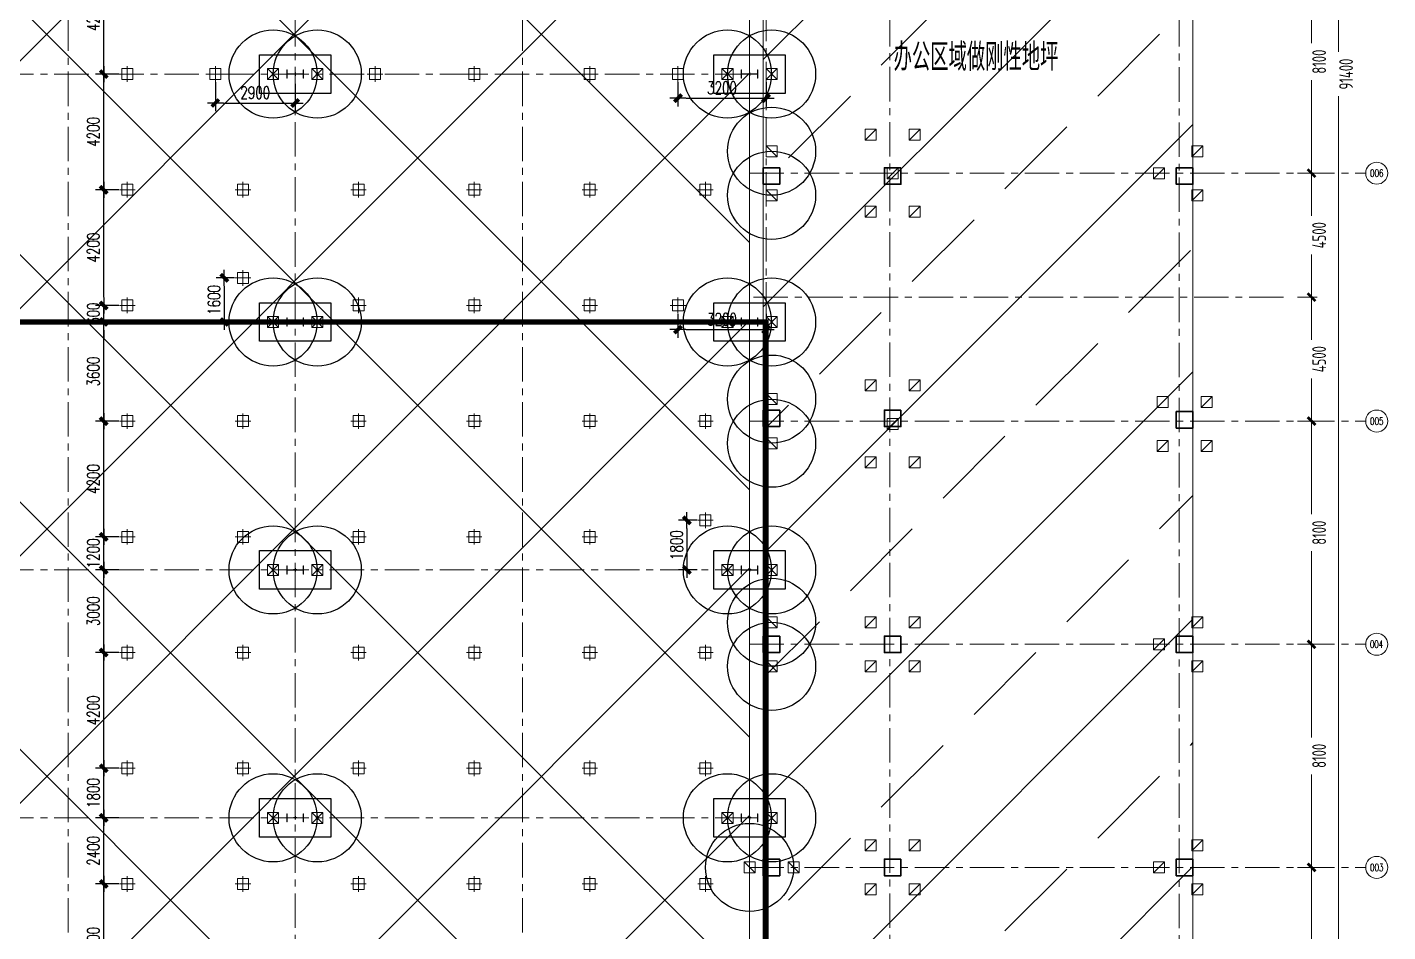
# Model space of a CAD drawing. Extents: x -1201378 to 2367219, y -619313 to 244905.
# Drawn here: x -425591 to -376179, y 151516 to 184352 of the extents above; entities that cross this region are included whole.
import ezdxf
from ezdxf.enums import TextEntityAlignment as Align

# ---------------------------------------------------------------- set-up
doc = ezdxf.new("R2010")
doc.units = 0
doc.header["$LTSCALE"] = 1000
doc.linetypes.add('CENTER', pattern=[2, 1.25, -0.25, 0.25, -0.25])
doc.linetypes.add('DASH', pattern=[0.35, 0.25, -0.1])
doc.layers.get('0').update_dxf_attribs({"linetype": 'CONTINUOUS'})
doc.layers.get('Defpoints').update_dxf_attribs({"linetype": 'CONTINUOUS'})
for name, color, linetype in [('Hatch-一般填充', 252, 'CONTINUOUS'), ('S-DIMZ', 115, 'CONTINUOUS'), ('S-DOTE1', 140, 'CENTER'), ('S-HATCH1-W', 252, 'CONTINUOUS'), ('S-SGJ', 21, 'CONTINUOUS')]:
    doc.layers.add(name, color=color, linetype=linetype)
for name, color, linetype, lineweight in [('S-axis', 111, 'CONTINUOUS', 0), ('S-col', 2, 'CONTINUOUS', 0), ('S-ct', 2, 'CONTINUOUS', 0), ('S-dim', 81, 'CONTINUOUS', 0), ('S-dote', 5, 'CENTER', 0), ('S-zhuang', 1, 'CONTINUOUS', 0), ('砼柱', 2, 'CONTINUOUS', 35)]:
    doc.layers.add(name, color=color, linetype=linetype, lineweight=lineweight)
doc.styles.add('_TCH_AXIS', font='COMPLEX', dxfattribs={"bigfont": 'GBCBIG'})
doc.styles.add('SS1', font='tj-romans1.shx', dxfattribs={"width": 0.7, "bigfont": 'tj-hztxt1.shx'})
doc.styles.add('TSSD_Dimension', font='tssdeng.shx', dxfattribs={"width": 0.7, "bigfont": 'hztxt.shx'})
doc.dimstyles.new('S-150-ARCHI', dxfattribs={"dimscale": 150, "dimtxt": 3, "dimasz": 2, "dimexe": 2, "dimexo": 2, "dimgap": 1, "dimtad": 1, "dimdec": 0, "dimzin": 0, "dimdsep": 46, "dimtxsty": 'SS1', "dimblk1": 'TT', "dimblk2": 'TT', "dimsah": 1, "dimcen": 1, "dimclrd": 256, "dimclre": 256, "dimclrt": 256, "dimadec": 0, "dimazin": 0, "dimtfac": 1, "dimtdec": 0, "dimtix": 1, "dimtmove": 2, "dimatfit": 0, "dimldrblk": 'TT', "dimfxl": 2, "dimtolj": 1, "dimtzin": 0, "dimarcsym": 0})
doc.dimstyles.new('TSSD_200_200', dxfattribs={"dimtxt": 500, "dimasz": 200, "dimexe": 200, "dimexo": 500, "dimgap": 200, "dimtad": 1, "dimdec": 0, "dimzin": 0, "dimdsep": 46, "dimtxsty": 'TSSD_Dimension', "dimblk": 'ARCHTICK', "dimcen": 0, "dimdle": 200, "dimclrt": 7, "dimadec": 0, "dimazin": 0, "dimtfac": 1, "dimtdec": 0, "dimtix": 1, "dimtmove": 2, "dimatfit": 3, "dimfxl": 1, "dimtolj": 1, "dimtzin": 0, "dimarcsym": 0})

# ---------------------------------------------------------------- blocks, each defined once
blk = doc.blocks.new('_FZH')
at = {"layer": 'S-col'}
blk.add_lwpolyline([(-0.375, -0.188), (-0.375, 0.187), (-0.36, 0.187), (-0.36, 0.005), (0.36, 0.005), (0.36, 0.187), (0.375, 0.187), (0.375, -0.188), (0.36, -0.188), (0.36, -0.005), (-0.36, -0.005), (-0.36, -0.188)], close=True, dxfattribs=at)
blk = doc.blocks.new('w4234324')
at = {"layer": 'S-col', "xscale": 800.0000000000005, "yscale": 800.0000000000005, "zscale": 800.0000000000005}
for p in [(-160954, 786820), (-144454, 786820), (-160954, 777820), (-144454, 777820), (-160954, 768820), (-144454, 768820), (-160954, 759820), (-144454, 759820)]:
    blk.add_blockref('_FZH', p, dxfattribs=at)
blk = doc.blocks.new('_ArchTick')
at = {"color": 0, "linetype": 'ByBlock', "const_width": 0.5}
blk.add_lwpolyline([(-0.71, -0.71), (0.71, 0.71)], dxfattribs=at)
blk = doc.blocks.new('*D3011')
at = {"layer": 'Defpoints', "color": 0, "transparency": 16777216}
for p in [(-79964, 74527), (-79964, 66427), (-78948, 66427)]:
    blk.add_point(p, dxfattribs=at)
at = {"layer": 'S-axis', "color": 0, "lineweight": -2, "transparency": 16777216}
for p, q in [((-78948, 74727), (-78948, 71148)), ((-79464, 74527), (-78748, 74527)), ((-78948, 66227), (-78948, 69806)), ((-79464, 66427), (-78748, 66427))]:
    blk.add_line(p, q, dxfattribs=at)
at = {"layer": 'S-axis', "color": 0, "lineweight": -2, "transparency": 16777216, "xscale": 200, "yscale": 200, "zscale": 200}
for p, rotation in [((-78948, 74527), 90), ((-78948, 66427), 270)]:
    blk.add_blockref('_ArchTick', p, dxfattribs=dict(at, rotation=rotation))
at = {"layer": 'S-axis', "color": 7, "transparency": 16777216, "insert": (-78673, 70477), "char_height": 500, "attachment_point": 5, "rotation": 90, "style": 'TSSD_Dimension'}
blk.add_mtext('\\A1;8100', dxfattribs=at)
blk = doc.blocks.new('*D3012')
at = {"layer": 'Defpoints', "color": 0, "transparency": 16777216}
for p in [(-79964, 66427), (-79964, 61927), (-78948, 61927)]:
    blk.add_point(p, dxfattribs=at)
at = {"layer": 'S-axis', "color": 0, "lineweight": -2, "transparency": 16777216}
for p, q in [((-79464, 66427), (-78748, 66427)), ((-78948, 66627), (-78948, 64875)), ((-78948, 61727), (-78948, 63479)), ((-79464, 61927), (-78748, 61927))]:
    blk.add_line(p, q, dxfattribs=at)
at = {"layer": 'S-axis', "color": 0, "lineweight": -2, "transparency": 16777216, "xscale": 200, "yscale": 200, "zscale": 200}
for p, rotation in [((-78948, 66427), 90), ((-78948, 61927), 270)]:
    blk.add_blockref('_ArchTick', p, dxfattribs=dict(at, rotation=rotation))
at = {"layer": 'S-axis', "color": 7, "transparency": 16777216, "insert": (-78673, 64177), "char_height": 500, "attachment_point": 5, "rotation": 90, "style": 'TSSD_Dimension'}
blk.add_mtext('\\A1;4500', dxfattribs=at)
blk = doc.blocks.new('*D3013')
at = {"layer": 'Defpoints', "color": 0, "transparency": 16777216}
for p in [(-79964, 61927), (-79964, 57427), (-78948, 57427)]:
    blk.add_point(p, dxfattribs=at)
at = {"layer": 'S-axis', "color": 0, "lineweight": -2, "transparency": 16777216}
for p, q in [((-79464, 61927), (-78748, 61927)), ((-78948, 62127), (-78948, 60375)), ((-78948, 57227), (-78948, 58979)), ((-79464, 57427), (-78748, 57427))]:
    blk.add_line(p, q, dxfattribs=at)
at = {"layer": 'S-axis', "color": 0, "lineweight": -2, "transparency": 16777216, "xscale": 200, "yscale": 200, "zscale": 200}
for p, rotation in [((-78948, 61927), 90), ((-78948, 57427), 270)]:
    blk.add_blockref('_ArchTick', p, dxfattribs=dict(at, rotation=rotation))
at = {"layer": 'S-axis', "color": 7, "transparency": 16777216, "insert": (-78673, 59677), "char_height": 500, "attachment_point": 5, "rotation": 90, "style": 'TSSD_Dimension'}
blk.add_mtext('\\A1;4500', dxfattribs=at)
blk = doc.blocks.new('*D3014')
at = {"layer": 'Defpoints', "color": 0, "transparency": 16777216}
for p in [(-79964, 57427), (-79964, 49327), (-78948, 49327)]:
    blk.add_point(p, dxfattribs=at)
at = {"layer": 'S-axis', "color": 0, "lineweight": -2, "transparency": 16777216}
for p, q in [((-79464, 57427), (-78748, 57427)), ((-78948, 57627), (-78948, 54048)), ((-78948, 49127), (-78948, 52706)), ((-79464, 49327), (-78748, 49327))]:
    blk.add_line(p, q, dxfattribs=at)
at = {"layer": 'S-axis', "color": 0, "lineweight": -2, "transparency": 16777216, "xscale": 200, "yscale": 200, "zscale": 200}
for p, rotation in [((-78948, 57427), 90), ((-78948, 49327), 270)]:
    blk.add_blockref('_ArchTick', p, dxfattribs=dict(at, rotation=rotation))
at = {"layer": 'S-axis', "color": 7, "transparency": 16777216, "insert": (-78673, 53377), "char_height": 500, "attachment_point": 5, "rotation": 90, "style": 'TSSD_Dimension'}
blk.add_mtext('\\A1;8100', dxfattribs=at)
blk = doc.blocks.new('*D3015')
at = {"layer": 'Defpoints', "color": 0, "transparency": 16777216}
for p in [(-79964, 49327), (-79964, 41227), (-78948, 41227)]:
    blk.add_point(p, dxfattribs=at)
at = {"layer": 'S-axis', "color": 0, "lineweight": -2, "transparency": 16777216}
for p, q in [((-78948, 49527), (-78948, 45948)), ((-79464, 49327), (-78748, 49327)), ((-78948, 41027), (-78948, 44606)), ((-79464, 41227), (-78748, 41227))]:
    blk.add_line(p, q, dxfattribs=at)
at = {"layer": 'S-axis', "color": 0, "lineweight": -2, "transparency": 16777216, "xscale": 200, "yscale": 200, "zscale": 200}
for p, rotation in [((-78948, 49327), 90), ((-78948, 41227), 270)]:
    blk.add_blockref('_ArchTick', p, dxfattribs=dict(at, rotation=rotation))
at = {"layer": 'S-axis', "color": 7, "transparency": 16777216, "insert": (-78673, 45277), "char_height": 500, "attachment_point": 5, "rotation": 90, "style": 'TSSD_Dimension'}
blk.add_mtext('\\A1;8100', dxfattribs=at)
blk = doc.blocks.new('*D3016')
at = {"layer": 'Defpoints', "color": 0, "transparency": 16777216}
for p in [(-79964, 41227), (-79964, 33127), (-78948, 33127)]:
    blk.add_point(p, dxfattribs=at)
at = {"layer": 'S-axis', "color": 0, "lineweight": -2, "transparency": 16777216}
for p, q in [((-79464, 41227), (-78748, 41227)), ((-78948, 41427), (-78948, 37848)), ((-78948, 32927), (-78948, 36506)), ((-79464, 33127), (-78748, 33127))]:
    blk.add_line(p, q, dxfattribs=at)
at = {"layer": 'S-axis', "color": 0, "lineweight": -2, "transparency": 16777216, "xscale": 200, "yscale": 200, "zscale": 200}
for p, rotation in [((-78948, 41227), 90), ((-78948, 33127), 270)]:
    blk.add_blockref('_ArchTick', p, dxfattribs=dict(at, rotation=rotation))
at = {"layer": 'S-axis', "color": 7, "transparency": 16777216, "insert": (-78673, 37177), "char_height": 500, "attachment_point": 5, "rotation": 90, "style": 'TSSD_Dimension'}
blk.add_mtext('\\A1;8100', dxfattribs=at)
blk = doc.blocks.new('*D3021')
at = {"layer": 'Defpoints', "color": 0, "transparency": 16777216}
for p in [(-79864, 115727), (-77969, 115727), (-79864, 24327)]:
    blk.add_point(p, dxfattribs=at)
at = {"layer": 'S-axis', "color": 0, "lineweight": -2, "transparency": 16777216}
for p, q in [((-79364, 115727), (-77769, 115727)), ((-77969, 115927), (-77969, 70833)), ((-77969, 24127), (-77969, 69221)), ((-79364, 24327), (-77769, 24327))]:
    blk.add_line(p, q, dxfattribs=at)
at = {"layer": 'S-axis', "color": 0, "lineweight": -2, "transparency": 16777216, "xscale": 200, "yscale": 200, "zscale": 200}
for p, rotation in [((-77969, 115727), 90), ((-77969, 24327), 270)]:
    blk.add_blockref('_ArchTick', p, dxfattribs=dict(at, rotation=rotation))
at = {"layer": 'S-axis', "color": 7, "transparency": 16777216, "insert": (-77694, 70027), "char_height": 500, "attachment_point": 5, "rotation": 90, "style": 'TSSD_Dimension'}
blk.add_mtext('\\A1;91400', dxfattribs=at)
blk = doc.blocks.new('地坪桩')
at = {"layer": 'S-zhuang'}
for p, q in [((174146, 162514), (174146, 163080)), ((173863, 162797), (174429, 162797))]:
    blk.add_line(p, q, dxfattribs=at)
blk.add_lwpolyline([(173946, 162597), (173946, 162997), (174346, 162997), (174346, 162597)], close=True, dxfattribs=at)
blk = doc.blocks.new('TT')
blk.add_line((-0.97, 0), (0.97, 0))
at = {"const_width": 0.45}
blk.add_lwpolyline([(-0.44, -0.44), (0.44, 0.44)], dxfattribs=at)
blk = doc.blocks.new('*D3375')
at = {"layer": 'Defpoints', "color": 0, "transparency": 16777216}
for p in [(-422813, 153252), (-421958, 153252), (-421958, 149052)]:
    blk.add_point(p, dxfattribs=at)
at = {"layer": 'S-DIMZ', "lineweight": -2, "transparency": 16777216}
for p, q in [((-422258, 153252), (-423113, 153252)), ((-422813, 149352), (-422813, 152952)), ((-422258, 149052), (-423113, 149052))]:
    blk.add_line(p, q, dxfattribs=at)
at = {"layer": 'S-DIMZ', "lineweight": -2, "transparency": 16777216, "xscale": 300, "yscale": 300, "zscale": 300}
for p, rotation in [((-422813, 153252), 90), ((-422813, 149052), 270)]:
    blk.add_blockref('TT', p, dxfattribs=dict(at, rotation=rotation))
at = {"layer": 'S-DIMZ', "transparency": 16777216, "insert": (-423188, 151152), "char_height": 450, "attachment_point": 5, "rotation": 90, "style": 'SS1'}
blk.add_mtext('\\A1;4200', dxfattribs=at)
blk = doc.blocks.new('*D3376')
at = {"layer": 'Defpoints', "color": 0, "transparency": 16777216}
for p in [(-422813, 155652), (-421958, 155652), (-421958, 153252)]:
    blk.add_point(p, dxfattribs=at)
at = {"layer": 'S-DIMZ', "lineweight": -2, "transparency": 16777216}
for p, q in [((-422258, 155652), (-423113, 155652)), ((-422813, 153552), (-422813, 155352)), ((-422258, 153252), (-423113, 153252))]:
    blk.add_line(p, q, dxfattribs=at)
at = {"layer": 'S-DIMZ', "lineweight": -2, "transparency": 16777216, "xscale": 300, "yscale": 300, "zscale": 300}
for p, rotation in [((-422813, 155652), 90), ((-422813, 153252), 270)]:
    blk.add_blockref('TT', p, dxfattribs=dict(at, rotation=rotation))
at = {"layer": 'S-DIMZ', "transparency": 16777216, "insert": (-423188, 154452), "char_height": 450, "attachment_point": 5, "rotation": 90, "style": 'SS1'}
blk.add_mtext('\\A1;2400', dxfattribs=at)
blk = doc.blocks.new('*D3377')
at = {"layer": 'Defpoints', "color": 0, "transparency": 16777216}
for p in [(-422813, 157452), (-421958, 157452), (-421958, 155652)]:
    blk.add_point(p, dxfattribs=at)
at = {"layer": 'S-DIMZ', "lineweight": -2, "transparency": 16777216}
for p, q in [((-422258, 157452), (-423113, 157452)), ((-422813, 155952), (-422813, 157152)), ((-422258, 155652), (-423113, 155652))]:
    blk.add_line(p, q, dxfattribs=at)
at = {"layer": 'S-DIMZ', "lineweight": -2, "transparency": 16777216, "xscale": 300, "yscale": 300, "zscale": 300}
for p, rotation in [((-422813, 157452), 90), ((-422813, 155652), 270)]:
    blk.add_blockref('TT', p, dxfattribs=dict(at, rotation=rotation))
at = {"layer": 'S-DIMZ', "transparency": 16777216, "insert": (-423188, 156552), "char_height": 450, "attachment_point": 5, "rotation": 90, "style": 'SS1'}
blk.add_mtext('\\A1;1800', dxfattribs=at)
blk = doc.blocks.new('*D3378')
at = {"layer": 'Defpoints', "color": 0, "transparency": 16777216}
for p in [(-422813, 161652), (-421958, 161652), (-421958, 157452)]:
    blk.add_point(p, dxfattribs=at)
at = {"layer": 'S-DIMZ', "lineweight": -2, "transparency": 16777216}
for p, q in [((-422258, 161652), (-423113, 161652)), ((-422813, 157752), (-422813, 161352)), ((-422258, 157452), (-423113, 157452))]:
    blk.add_line(p, q, dxfattribs=at)
at = {"layer": 'S-DIMZ', "lineweight": -2, "transparency": 16777216, "xscale": 300, "yscale": 300, "zscale": 300}
for p, rotation in [((-422813, 161652), 90), ((-422813, 157452), 270)]:
    blk.add_blockref('TT', p, dxfattribs=dict(at, rotation=rotation))
at = {"layer": 'S-DIMZ', "transparency": 16777216, "insert": (-423188, 159552), "char_height": 450, "attachment_point": 5, "rotation": 90, "style": 'SS1'}
blk.add_mtext('\\A1;4200', dxfattribs=at)
blk = doc.blocks.new('*D3379')
at = {"layer": 'Defpoints', "color": 0, "transparency": 16777216}
for p in [(-422813, 164652), (-421958, 164652), (-421958, 161652)]:
    blk.add_point(p, dxfattribs=at)
at = {"layer": 'S-DIMZ', "lineweight": -2, "transparency": 16777216}
for p, q in [((-422258, 164652), (-423113, 164652)), ((-422813, 161952), (-422813, 164352)), ((-422258, 161652), (-423113, 161652))]:
    blk.add_line(p, q, dxfattribs=at)
at = {"layer": 'S-DIMZ', "lineweight": -2, "transparency": 16777216, "xscale": 300, "yscale": 300, "zscale": 300}
for p, rotation in [((-422813, 164652), 90), ((-422813, 161652), 270)]:
    blk.add_blockref('TT', p, dxfattribs=dict(at, rotation=rotation))
at = {"layer": 'S-DIMZ', "transparency": 16777216, "insert": (-423188, 163152), "char_height": 450, "attachment_point": 5, "rotation": 90, "style": 'SS1'}
blk.add_mtext('\\A1;3000', dxfattribs=at)
blk = doc.blocks.new('*D3380')
at = {"layer": 'Defpoints', "color": 0, "transparency": 16777216}
for p in [(-422813, 165852), (-421958, 165852), (-421958, 164652)]:
    blk.add_point(p, dxfattribs=at)
at = {"layer": 'S-DIMZ', "lineweight": -2, "transparency": 16777216}
for p, q in [((-422258, 165852), (-423113, 165852)), ((-422813, 164952), (-422813, 165552)), ((-422258, 164652), (-423113, 164652))]:
    blk.add_line(p, q, dxfattribs=at)
at = {"layer": 'S-DIMZ', "lineweight": -2, "transparency": 16777216, "xscale": 300, "yscale": 300, "zscale": 300}
for p, rotation in [((-422813, 165852), 90), ((-422813, 164652), 270)]:
    blk.add_blockref('TT', p, dxfattribs=dict(at, rotation=rotation))
at = {"layer": 'S-DIMZ', "transparency": 16777216, "insert": (-423188, 165252), "char_height": 450, "attachment_point": 5, "rotation": 90, "style": 'SS1'}
blk.add_mtext('\\A1;1200', dxfattribs=at)
blk = doc.blocks.new('*D3381')
at = {"layer": 'Defpoints', "color": 0, "transparency": 16777216}
for p in [(-422813, 170052), (-421958, 170052), (-421958, 165852)]:
    blk.add_point(p, dxfattribs=at)
at = {"layer": 'S-DIMZ', "lineweight": -2, "transparency": 16777216}
for p, q in [((-422258, 170052), (-423113, 170052)), ((-422813, 166152), (-422813, 169752)), ((-422258, 165852), (-423113, 165852))]:
    blk.add_line(p, q, dxfattribs=at)
at = {"layer": 'S-DIMZ', "lineweight": -2, "transparency": 16777216, "xscale": 300, "yscale": 300, "zscale": 300}
for p, rotation in [((-422813, 170052), 90), ((-422813, 165852), 270)]:
    blk.add_blockref('TT', p, dxfattribs=dict(at, rotation=rotation))
at = {"layer": 'S-DIMZ', "transparency": 16777216, "insert": (-423188, 167952), "char_height": 450, "attachment_point": 5, "rotation": 90, "style": 'SS1'}
blk.add_mtext('\\A1;4200', dxfattribs=at)
blk = doc.blocks.new('*D3382')
at = {"layer": 'Defpoints', "color": 0, "transparency": 16777216}
for p in [(-422813, 173652), (-421958, 173652), (-421958, 170052)]:
    blk.add_point(p, dxfattribs=at)
at = {"layer": 'S-DIMZ', "lineweight": -2, "transparency": 16777216}
for p, q in [((-422258, 173652), (-423113, 173652)), ((-422813, 170352), (-422813, 173352)), ((-422258, 170052), (-423113, 170052))]:
    blk.add_line(p, q, dxfattribs=at)
at = {"layer": 'S-DIMZ', "lineweight": -2, "transparency": 16777216, "xscale": 300, "yscale": 300, "zscale": 300}
for p, rotation in [((-422813, 173652), 90), ((-422813, 170052), 270)]:
    blk.add_blockref('TT', p, dxfattribs=dict(at, rotation=rotation))
at = {"layer": 'S-DIMZ', "transparency": 16777216, "insert": (-423188, 171852), "char_height": 450, "attachment_point": 5, "rotation": 90, "style": 'SS1'}
blk.add_mtext('\\A1;3600', dxfattribs=at)
blk = doc.blocks.new('*D3383')
at = {"layer": 'Defpoints', "color": 0, "transparency": 16777216}
for p in [(-422813, 174252), (-421958, 174252), (-421958, 173652)]:
    blk.add_point(p, dxfattribs=at)
at = {"layer": 'S-DIMZ', "lineweight": -2, "transparency": 16777216}
for p, q in [((-422813, 174552), (-422813, 174852)), ((-422258, 174252), (-423113, 174252)), ((-422813, 173652), (-422813, 174252)), ((-422258, 173652), (-423113, 173652)), ((-422813, 173352), (-422813, 173052))]:
    blk.add_line(p, q, dxfattribs=at)
at = {"layer": 'S-DIMZ', "lineweight": -2, "transparency": 16777216, "xscale": 300, "yscale": 300, "zscale": 300}
for p, rotation in [((-422813, 174252), 270), ((-422813, 173652), 90)]:
    blk.add_blockref('TT', p, dxfattribs=dict(at, rotation=rotation))
at = {"layer": 'S-DIMZ', "transparency": 16777216, "insert": (-423188, 173952), "char_height": 450, "attachment_point": 5, "rotation": 90, "style": 'SS1'}
blk.add_mtext('\\A1;600', dxfattribs=at)
blk = doc.blocks.new('*D3384')
at = {"layer": 'Defpoints', "color": 0, "transparency": 16777216}
for p in [(-422813, 178452), (-421958, 178452), (-421958, 174252)]:
    blk.add_point(p, dxfattribs=at)
at = {"layer": 'S-DIMZ', "lineweight": -2, "transparency": 16777216}
for p, q in [((-422258, 178452), (-423113, 178452)), ((-422813, 174552), (-422813, 178152)), ((-422258, 174252), (-423113, 174252))]:
    blk.add_line(p, q, dxfattribs=at)
at = {"layer": 'S-DIMZ', "lineweight": -2, "transparency": 16777216, "xscale": 300, "yscale": 300, "zscale": 300}
for p, rotation in [((-422813, 178452), 90), ((-422813, 174252), 270)]:
    blk.add_blockref('TT', p, dxfattribs=dict(at, rotation=rotation))
at = {"layer": 'S-DIMZ', "transparency": 16777216, "insert": (-423188, 176352), "char_height": 450, "attachment_point": 5, "rotation": 90, "style": 'SS1'}
blk.add_mtext('\\A1;4200', dxfattribs=at)
blk = doc.blocks.new('*D3385')
at = {"layer": 'Defpoints', "color": 0, "transparency": 16777216}
for p in [(-422813, 182652), (-421958, 182652), (-421958, 178452)]:
    blk.add_point(p, dxfattribs=at)
at = {"layer": 'S-DIMZ', "lineweight": -2, "transparency": 16777216}
for p, q in [((-422258, 182652), (-423113, 182652)), ((-422813, 178752), (-422813, 182352)), ((-422258, 178452), (-423113, 178452))]:
    blk.add_line(p, q, dxfattribs=at)
at = {"layer": 'S-DIMZ', "lineweight": -2, "transparency": 16777216, "xscale": 300, "yscale": 300, "zscale": 300}
for p, rotation in [((-422813, 182652), 90), ((-422813, 178452), 270)]:
    blk.add_blockref('TT', p, dxfattribs=dict(at, rotation=rotation))
at = {"layer": 'S-DIMZ', "transparency": 16777216, "insert": (-423188, 180552), "char_height": 450, "attachment_point": 5, "rotation": 90, "style": 'SS1'}
blk.add_mtext('\\A1;4200', dxfattribs=at)
blk = doc.blocks.new('*D3386')
at = {"layer": 'Defpoints', "color": 0, "transparency": 16777216}
for p in [(-422813, 186852), (-421958, 186852), (-421958, 182652)]:
    blk.add_point(p, dxfattribs=at)
at = {"layer": 'S-DIMZ', "lineweight": -2, "transparency": 16777216}
for p, q in [((-422258, 186852), (-423113, 186852)), ((-422813, 182952), (-422813, 186552)), ((-422258, 182652), (-423113, 182652))]:
    blk.add_line(p, q, dxfattribs=at)
at = {"layer": 'S-DIMZ', "lineweight": -2, "transparency": 16777216, "xscale": 300, "yscale": 300, "zscale": 300}
for p, rotation in [((-422813, 186852), 90), ((-422813, 182652), 270)]:
    blk.add_blockref('TT', p, dxfattribs=dict(at, rotation=rotation))
at = {"layer": 'S-DIMZ', "transparency": 16777216, "insert": (-423188, 184752), "char_height": 450, "attachment_point": 5, "rotation": 90, "style": 'SS1'}
blk.add_mtext('\\A1;4200', dxfattribs=at)
blk = doc.blocks.new('*D3402')
at = {"layer": 'Defpoints', "color": 0, "transparency": 16777216}
for p in [(-401958, 174252), (-398758, 174252), (-398758, 173376)]:
    blk.add_point(p, dxfattribs=at)
at = {"layer": 'S-DIMZ', "lineweight": -2, "transparency": 16777216}
for p, q in [((-401958, 173952), (-401958, 173076)), ((-398758, 173952), (-398758, 173076)), ((-401658, 173376), (-399058, 173376))]:
    blk.add_line(p, q, dxfattribs=at)
at = {"layer": 'S-DIMZ', "lineweight": -2, "transparency": 16777216, "xscale": 300, "yscale": 300, "zscale": 300, "rotation": 180}
blk.add_blockref('TT', (-401958, 173376), dxfattribs=at)
at = {"layer": 'S-DIMZ', "lineweight": -2, "transparency": 16777216, "xscale": 300, "yscale": 300, "zscale": 300}
blk.add_blockref('TT', (-398758, 173376), dxfattribs=at)
at = {"layer": 'S-DIMZ', "transparency": 16777216, "insert": (-400358, 173751), "char_height": 450, "attachment_point": 5, "style": 'SS1'}
blk.add_mtext('\\A1;3200', dxfattribs=at)
blk = doc.blocks.new('*D3403')
at = {"layer": 'Defpoints', "color": 0, "transparency": 16777216}
for p in [(-401958, 182652), (-398758, 182652), (-398758, 181776)]:
    blk.add_point(p, dxfattribs=at)
at = {"layer": 'S-DIMZ', "lineweight": -2, "transparency": 16777216}
for p, q in [((-401958, 182352), (-401958, 181476)), ((-398758, 182352), (-398758, 181476)), ((-401658, 181776), (-399058, 181776))]:
    blk.add_line(p, q, dxfattribs=at)
at = {"layer": 'S-DIMZ', "lineweight": -2, "transparency": 16777216, "xscale": 300, "yscale": 300, "zscale": 300, "rotation": 180}
blk.add_blockref('TT', (-401958, 181776), dxfattribs=at)
at = {"layer": 'S-DIMZ', "lineweight": -2, "transparency": 16777216, "xscale": 300, "yscale": 300, "zscale": 300}
blk.add_blockref('TT', (-398758, 181776), dxfattribs=at)
at = {"layer": 'S-DIMZ', "transparency": 16777216, "insert": (-400358, 182151), "char_height": 450, "attachment_point": 5, "style": 'SS1'}
blk.add_mtext('\\A1;3200', dxfattribs=at)
blk = doc.blocks.new('*D3408')
at = {"layer": 'Defpoints', "color": 0, "transparency": 16777216}
for p in [(-400958, 166452), (-401633, 164652), (-400958, 164652)]:
    blk.add_point(p, dxfattribs=at)
at = {"layer": 'S-DIMZ', "lineweight": -2, "transparency": 16777216}
for p, q in [((-401258, 166452), (-401933, 166452)), ((-401633, 166152), (-401633, 164952)), ((-401258, 164652), (-401933, 164652))]:
    blk.add_line(p, q, dxfattribs=at)
at = {"layer": 'S-DIMZ', "lineweight": -2, "transparency": 16777216, "xscale": 300, "yscale": 300, "zscale": 300}
for p, rotation in [((-401633, 166452), 90), ((-401633, 164652), 270)]:
    blk.add_blockref('TT', p, dxfattribs=dict(at, rotation=rotation))
at = {"layer": 'S-DIMZ', "transparency": 16777216, "insert": (-402008, 165552), "char_height": 450, "attachment_point": 5, "rotation": 90, "style": 'SS1'}
blk.add_mtext('\\A1;1800', dxfattribs=at)
blk = doc.blocks.new('*D3413')
at = {"layer": 'Defpoints', "color": 0, "transparency": 16777216}
for p in [(-418758, 182652), (-415858, 182592), (-415858, 181601)]:
    blk.add_point(p, dxfattribs=at)
at = {"layer": 'S-DIMZ', "lineweight": -2, "transparency": 16777216}
for p, q in [((-418758, 182352), (-418758, 181301)), ((-415858, 182292), (-415858, 181301)), ((-418458, 181601), (-416158, 181601))]:
    blk.add_line(p, q, dxfattribs=at)
at = {"layer": 'S-DIMZ', "lineweight": -2, "transparency": 16777216, "xscale": 300, "yscale": 300, "zscale": 300, "rotation": 180}
blk.add_blockref('TT', (-418758, 181601), dxfattribs=at)
at = {"layer": 'S-DIMZ', "lineweight": -2, "transparency": 16777216, "xscale": 300, "yscale": 300, "zscale": 300}
blk.add_blockref('TT', (-415858, 181601), dxfattribs=at)
at = {"layer": 'S-DIMZ', "transparency": 16777216, "insert": (-417308, 181976), "char_height": 450, "attachment_point": 5, "style": 'SS1'}
blk.add_mtext('\\A1;2900', dxfattribs=at)
blk = doc.blocks.new('*D3414')
at = {"layer": 'Defpoints', "color": 0, "transparency": 16777216}
for p in [(-417758, 175252), (-418433, 173652), (-417758, 173652)]:
    blk.add_point(p, dxfattribs=at)
at = {"layer": 'S-DIMZ', "lineweight": -2, "transparency": 16777216}
for p, q in [((-418058, 175252), (-418733, 175252)), ((-418433, 174952), (-418433, 173952)), ((-418058, 173652), (-418733, 173652))]:
    blk.add_line(p, q, dxfattribs=at)
at = {"layer": 'S-DIMZ', "lineweight": -2, "transparency": 16777216, "xscale": 300, "yscale": 300, "zscale": 300}
for p, rotation in [((-418433, 175252), 90), ((-418433, 173652), 270)]:
    blk.add_blockref('TT', p, dxfattribs=dict(at, rotation=rotation))
at = {"layer": 'S-DIMZ', "transparency": 16777216, "insert": (-418808, 174452), "char_height": 450, "attachment_point": 5, "rotation": 90, "style": 'SS1'}
blk.add_mtext('\\A1;1600', dxfattribs=at)
blk = doc.blocks.new('S-ZHUANG-400')
at = {"layer": 'S-zhuang'}
for p, q in [((200, -200), (-200, 200)), ((-200, -200), (200, 200))]:
    blk.add_line(p, q, dxfattribs=at)
blk.add_lwpolyline([(-200, 200), (200, 200), (200, -200), (-200, -200)], close=True, dxfattribs=at)
blk = doc.blocks.new('CT2')
at = {"layer": 'Defpoints'}
for centre in [(-193625, -186366), (-193625, -187966)]:
    blk.add_circle(centre, 1600, dxfattribs=at)
at = {"layer": 'S-DOTE1', "ltscale": 0.25}
for p, q in [((-193565, -187166), (-193685, -187166)), ((-193625, -187226), (-193625, -187106))]:
    blk.add_line(p, q, dxfattribs=at)
at = {"layer": 'S-HATCH1-W'}
blk.add_lwpolyline([(-194325, -185866), (-192925, -185866), (-192925, -188466), (-194325, -188466)], close=True, dxfattribs=at)
at = {"layer": 'S-zhuang'}
for p in [(-193625, -186366), (-193625, -187966)]:
    blk.add_blockref('S-ZHUANG-400', p, dxfattribs=at)
blk = doc.blocks.new('A$C656D53E9')
at = {"layer": 'S-zhuang', "ltscale": 0.25}
blk.add_line((-200, 200), (200, -200), dxfattribs=at)
at = {"layer": 'S-zhuang', "color": 1, "ltscale": 0.5}
blk.add_lwpolyline([(200, 200), (-200, 200), (-200, -200), (200, -200)], close=True, dxfattribs=at)
blk = doc.blocks.new('1#轴网')
at = {"layer": 'S-axis'}
for centre in [(-76579.2, 66428.1), (-76579.2, 57428.1), (-76579.2, 49328.1), (-76579.2, 41228.1)]:
    blk.add_circle(centre, 400, dxfattribs=at)
at = {"layer": 'S-dote'}
for p, q in [((-124108.5, 18867), (-124108.5, 124689.3)), ((-115858.5, 19033.1), (-115858.5, 124689.3)), ((-107608.5, 18867), (-107608.5, 124689.3)), ((-99358.5, 19033.1), (-99358.5, 124633.4)), ((-94258.5, 19033.1), (-94258.5, 124689.3)), ((-83758.5, 19024), (-83758.5, 124689.3)), ((-98758.5, 19217), (-98758.5, 124427)), ((-99358.5, 70027), (-216950.7, 70027)), ((-99358.5, 66427), (-76979.2, 66427)), ((-79964.3, 61927), (-99358.5, 61927)), ((-99358.5, 61027), (-216950.7, 61027)), ((-99358.5, 57427), (-76979.2, 57427)), ((-99358.5, 52027), (-216950.7, 52027)), ((-99358.5, 49327), (-76979.2, 49327)), ((-99358.5, 43027), (-216950.7, 43027)), ((-99358.5, 41227), (-76979.2, 41227))]:
    blk.add_line(p, q, dxfattribs=at)
at = {"layer": 'S-axis', "style": '_TCH_AXIS', "width": 0.705882}
for s, height, p in [('006', 270.22, (-76824.4, 66293)), ('005', 270.22, (-76824.4, 57293)), ('004', 262.73, (-76826.5, 49196.8)), ('003', 270.22, (-76824.4, 41093))]:
    blk.add_text(s, height=height, dxfattribs=at).set_placement(p)
at = {"layer": 'S-axis'}
for base, p1, p2, angle, picture, middle in [((-77968.8, 115727), (-79864.3, 24327), (-79864.3, 115727), 90, '*D3021', (-77693.8, 70027)), ((-78948.5, 66427), (-79964.3, 74527), (-79964.3, 66427), 270, '*D3011', (-78673.5, 70477)), ((-78948.5, 61927), (-79964.3, 66427), (-79964.3, 61927), 270, '*D3012', (-78673.5, 64177)), ((-78948.5, 57427), (-79964.3, 61927), (-79964.3, 57427), 270, '*D3013', (-78673.5, 59677)), ((-78948.5, 49327), (-79964.3, 57427), (-79964.3, 49327), 270, '*D3014', (-78673.5, 53377)), ((-78948.5, 41227), (-79964.3, 49327), (-79964.3, 41227), 270, '*D3015', (-78673.5, 45277)), ((-78948.5, 33127), (-79964.3, 41227), (-79964.3, 33127), 270, '*D3016', (-78673.5, 37177))]:
    dim = blk.add_linear_dim(base=base, p1=p1, p2=p2, angle=angle, dimstyle='TSSD_200_200', dxfattribs=at)
    dim.commit()
    dim.dimension.update_dxf_attribs({"geometry": picture, "text_midpoint": middle, "dimtype": 161})

msp = doc.modelspace()

# ---------------------------------------------------------------- hatches: boundary and pattern name
at = {"layer": 'Hatch-一般填充'}
h = msp.add_hatch(dxfattribs=at)
h.set_pattern_fill('ANSI33', color=256, scale=1000)
h.set_pattern_definition([(45, (-600000, 0), (-4490.13, 4490.13), []), (45, (-595510, 0), (-4490.13, 4490.13), [3175, -1587.5])])
h.paths.add_polyline_path([(-383258.5, 228051.8), (-398858.5, 228051.8), (-398858.5, 137351.8), (-383258.5, 137351.8)])
h = msp.add_hatch(dxfattribs=at)
h.set_pattern_fill('ANSI37', color=256, scale=2000)
h.set_pattern_definition([(45, (-600000, 0), (-4490.13, 4490.13), []), (135, (-600000, 0), (-4490.13, -4490.13), [])])
h.paths.add_polyline_path([(-432358.5, 227651.8), (-399358.5, 227651.8), (-399358.5, 137651.8), (-432358.5, 137651.8)])

# ---------------------------------------------------------------- linework, layer by layer
at = {"layer": 'Defpoints'}
for centre in [(-398558.5, 179851.8), (-398558.5, 178251.8), (-398558.5, 170851.8), (-398558.5, 169251.8), (-398558.5, 162751.8), (-398558.5, 161151.8), (-399358.5, 153851.8)]:
    msp.add_circle(centre, 1600, dxfattribs=at)
at = {"layer": 'S-dim'}
msp.add_lwpolyline([(-383258.5, 228051.8), (-398858.5, 228051.8), (-398858.5, 137351.8), (-383258.5, 137351.8), (-383258.5, 228051.8)], dxfattribs=at)
msp.add_lwpolyline([(-432358.5, 227651.8), (-399358.5, 227651.8), (-399358.5, 137651.8), (-432358.5, 137651.8)], close=True, dxfattribs=at)
at = {"layer": 'S-SGJ', "linetype": 'DASH', "ltscale": 10, "const_width": 200}
msp.add_lwpolyline([(-502559.4, 215093.5), (-457108.5, 215093.5), (-457108.5, 196106.3), (-473608.5, 196106.3), (-473608.5, 173651.8), (-398758.5, 173651.8), (-398758.5, 146689.3), (-424108.5, 146651.8), (-424108.5, 134998.7), (-523937.2, 134355.6), (-502559.4, 215093.5)], dxfattribs=at)
at = {"layer": '砼柱', "lineweight": 35}
for points in [[(-398258.5, 179251.8), (-398858.5, 179251.8), (-398858.5, 178651.8), (-398258.5, 178651.8)], [(-393858.5, 179251.8), (-394458.5, 179251.8), (-394458.5, 178651.8), (-393858.5, 178651.8)], [(-383258.5, 179251.8), (-383858.5, 179251.8), (-383858.5, 178651.8), (-383258.5, 178651.8)], [(-398258.5, 170451.8), (-398858.5, 170451.8), (-398858.5, 169851.8), (-398258.5, 169851.8)], [(-393858.5, 170451.8), (-394458.5, 170451.8), (-394458.5, 169851.8), (-393858.5, 169851.8)], [(-383258.5, 170401.8), (-383858.5, 170401.8), (-383858.5, 169801.8), (-383258.5, 169801.8)], [(-398258.5, 162251.8), (-398858.5, 162251.8), (-398858.5, 161651.8), (-398258.5, 161651.8)], [(-393858.5, 162251.8), (-394458.5, 162251.8), (-394458.5, 161651.8), (-393858.5, 161651.8)], [(-383258.5, 162251.8), (-383858.5, 162251.8), (-383858.5, 161651.8), (-383258.5, 161651.8)], [(-398258.5, 154151.8), (-398858.5, 154151.8), (-398858.5, 153551.8), (-398258.5, 153551.8)], [(-393858.5, 154151.8), (-394458.5, 154151.8), (-394458.5, 153551.8), (-393858.5, 153551.8)], [(-383258.5, 154151.8), (-383858.5, 154151.8), (-383858.5, 153551.8), (-383258.5, 153551.8)]]:
    msp.add_lwpolyline(points, close=True, dxfattribs=at)

# ---------------------------------------------------------------- block references
at = {"layer": 'S-axis'}
msp.add_blockref('1#轴网', (-300000, 112624.8), dxfattribs=at)
at = {"layer": 'S-col'}
msp.add_blockref('w4234324', (-254904.3, -604168.2), dxfattribs=at)
at = {"layer": 'S-ct', "ltscale": 0.25, "rotation": 270}
for p in [(-394958.5, 180451.8), (-393358.5, 180451.8), (-383096.6, 179851.8), (-394158.5, 179051.8), (-384482.2, 179051.8), (-383096.6, 178251.8), (-394958.5, 177651.8), (-393358.5, 177651.8), (-394958.5, 171351.8), (-393358.5, 171351.8), (-384358.5, 170751.8), (-382758.5, 170751.8), (-394158.5, 169951.8), (-384358.5, 169151.8), (-382758.5, 169151.8), (-394958.5, 168551.8), (-393358.5, 168551.8), (-394958.5, 162751.8), (-393358.5, 162751.8), (-383096.6, 162751.8), (-384482.2, 161951.8), (-394958.5, 161151.8), (-393358.5, 161151.8), (-383096.6, 161151.8), (-394958.5, 154651.8), (-393358.5, 154651.8), (-383096.6, 154651.8), (-384482.2, 153851.8), (-394958.5, 153051.8), (-393358.5, 153051.8), (-383096.6, 153051.8)]:
    msp.add_blockref('A$C656D53E9', p, dxfattribs=at)
at = {"layer": 'S-ct', "ltscale": 0.25}
for p in [(-398558.5, 179851.8), (-398558.5, 178251.8), (-398558.5, 170851.8), (-398558.5, 169251.8), (-398558.5, 162751.8), (-398558.5, 161151.8), (-399358.5, 153851.8), (-397758.5, 153851.8)]:
    msp.add_blockref('A$C656D53E9', p, dxfattribs=at)
at = {"layer": 'S-zhuang', "rotation": 90}
for p in [(-603024.7, 376276.6), (-586524.7, 376276.6), (-603024.7, 367276.6), (-586524.7, 367276.6), (-603024.7, 358276.6), (-586524.7, 358276.6), (-603024.7, 349276.6), (-586524.7, 349276.6)]:
    msp.add_blockref('CT2', p, dxfattribs=at)
at = {"layer": 'S-zhuang'}
for p in [(-596104.4, 19854.8), (-592904.4, 19854.8), (-587105.4, 19854.8), (-583504.4, 19854.8), (-579304.4, 19854.8), (-576104.4, 19854.8), (-596104.4, 15654.8), (-591904.4, 15654.8), (-587704.4, 15654.8), (-583504.4, 15654.8), (-579304.4, 15654.8), (-575104.4, 15654.8), (-591904.4, 12454.8), (-596104.4, 11454.8), (-587704.4, 11454.8), (-583504.4, 11454.8), (-579304.4, 11454.8), (-576104.4, 11454.8), (-596104.4, 7254.8), (-591904.4, 7254.8), (-587704.4, 7254.8), (-583504.4, 7254.8), (-579304.4, 7254.8), (-575104.4, 7254.8), (-575104.4, 3654.8), (-596104.4, 3054.8), (-591904.4, 3054.8), (-587704.4, 3054.8), (-583504.4, 3054.8), (-579304.4, 3054.8), (-596104.4, -1145.2), (-591904.4, -1145.2), (-587704.4, -1145.2), (-583504.4, -1145.2), (-579304.4, -1145.2), (-575104.4, -1145.2), (-596104.4, -5345.2), (-591904.4, -5345.2), (-587704.4, -5345.2), (-583504.4, -5345.2), (-579304.4, -5345.2), (-575104.4, -5345.2), (-596104.4, -9545.2), (-591904.4, -9545.2), (-587704.4, -9545.2), (-583504.4, -9545.2), (-579304.4, -9545.2), (-575104.4, -9545.2)]:
    msp.add_blockref('地坪桩', p, dxfattribs=at)

# ---------------------------------------------------------------- texts
at = {"layer": 'S-dim', "style": 'SS1', "width": 0.7}
msp.add_text('办公区域做刚性地坪', height=1000, dxfattribs=at).set_placement((-388140, 182768), align=Align.RIGHT)

# ---------------------------------------------------------------- dimensions: what is measured, and where the dimension line sits
at = {"layer": 'S-DIMZ'}
for base, p1, p2, picture, middle in [((-422813.2, 186851.8), (-421958.5, 182651.8), (-421958.5, 186851.8), '*D3386', (-423188.2, 184751.8)), ((-422813.2, 182651.8), (-421958.5, 178451.8), (-421958.5, 182651.8), '*D3385', (-423188.2, 180551.8)), ((-422813.2, 178451.8), (-421958.5, 174251.8), (-421958.5, 178451.8), '*D3384', (-423188.2, 176351.8)), ((-418433.3, 173651.8), (-417758.5, 175251.8), (-417758.5, 173651.8), '*D3414', (-418808.3, 174451.8)), ((-422813.2, 174251.8), (-421958.5, 173651.8), (-421958.5, 174251.8), '*D3383', (-423188.2, 173951.8)), ((-422813.2, 173651.8), (-421958.5, 170051.8), (-421958.5, 173651.8), '*D3382', (-423188.2, 171851.8)), ((-422813.2, 170051.8), (-421958.5, 165851.8), (-421958.5, 170051.8), '*D3381', (-423188.2, 167951.8)), ((-401632.7, 164651.8), (-400958.5, 166451.8), (-400958.5, 164651.8), '*D3408', (-402007.7, 165551.8)), ((-422813.2, 165851.8), (-421958.5, 164651.8), (-421958.5, 165851.8), '*D3380', (-423188.2, 165251.8)), ((-422813.2, 164651.8), (-421958.5, 161651.8), (-421958.5, 164651.8), '*D3379', (-423188.2, 163151.8)), ((-422813.2, 161651.8), (-421958.5, 157451.8), (-421958.5, 161651.8), '*D3378', (-423188.2, 159551.8)), ((-422813.2, 157451.8), (-421958.5, 155651.8), (-421958.5, 157451.8), '*D3377', (-423188.2, 156551.8)), ((-422813.2, 155651.8), (-421958.5, 153251.8), (-421958.5, 155651.8), '*D3376', (-423188.2, 154451.8)), ((-422813.2, 153251.8), (-421958.5, 149051.8), (-421958.5, 153251.8), '*D3375', (-423188.2, 151151.8))]:
    dim = msp.add_linear_dim(base=base, p1=p1, p2=p2, angle=90, dimstyle='S-150-ARCHI', dxfattribs=at)
    dim.commit()
    dim.dimension.update_dxf_attribs({"geometry": picture, "text_midpoint": middle})
for base, p1, p2, picture, middle in [((-415858.5, 181600.7), (-418758.5, 182651.8), (-415858.5, 182591.8), '*D3413', (-417308.5, 181975.7)), ((-398758.5, 181776.1), (-401958.5, 182651.8), (-398758.5, 182651.8), '*D3403', (-400358.5, 182151.1)), ((-398758.5, 173376.1), (-401958.5, 174251.8), (-398758.5, 174251.8), '*D3402', (-400358.5, 173751.1))]:
    dim = msp.add_linear_dim(base=base, p1=p1, p2=p2, dimstyle='S-150-ARCHI', dxfattribs=at)
    dim.commit()
    dim.dimension.update_dxf_attribs({"geometry": picture, "text_midpoint": middle})

doc.saveas('drawing.dxf')
